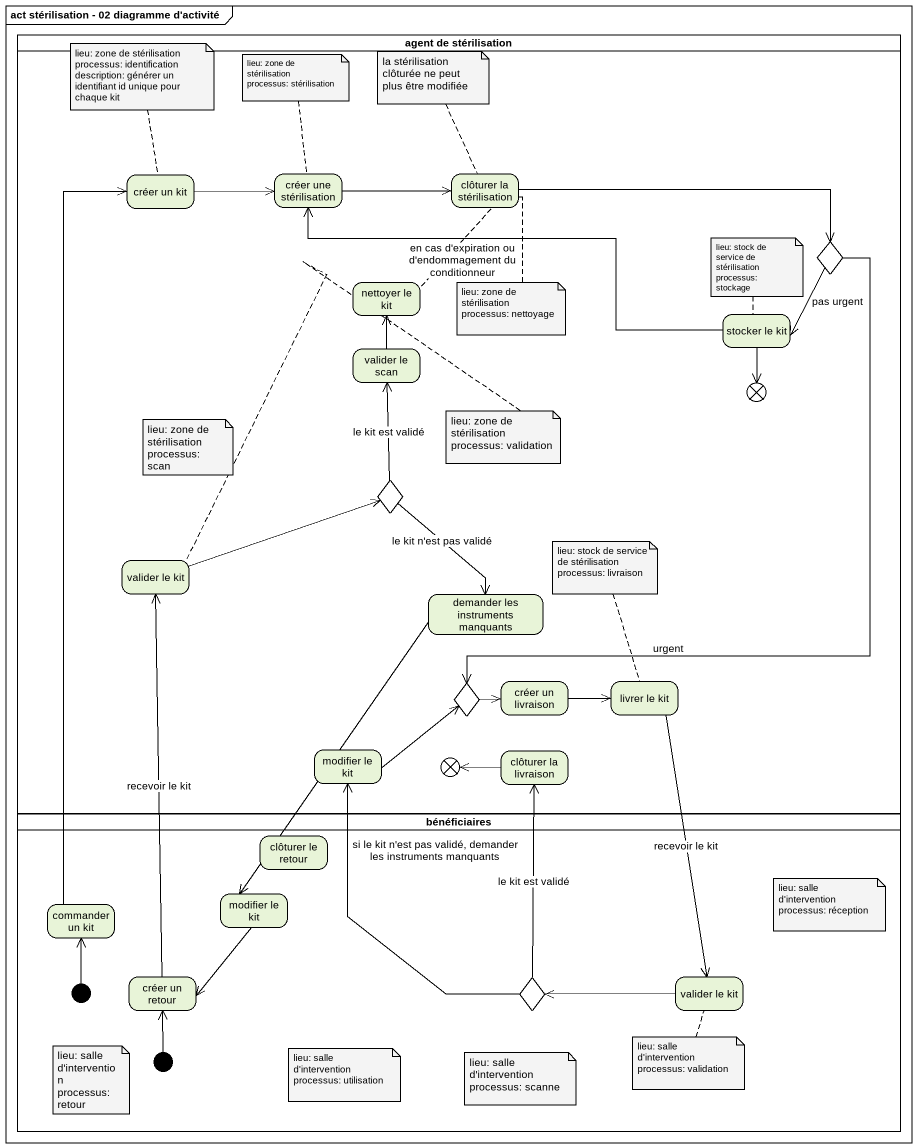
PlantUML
@startuml
mainframe act stérilisation - 02 diagramme d'activité
hide empty description
state "agent de stérilisation" as agent_de_stérilisation <<partition>> {
  state "créer un kit" as créer_un_kit
  state "créer une stérilisation" as créer_une_stérilisation
  state "clôturer la stérilisation" as clôturer_la_stérilisation
  state choice1 <<choice>>
  state "nettoyer le kit" as nettoyer_le_kit
  state "stocker le kit" as stocker_le_kit
  state "valider le scan" as valider_le_scan
  state flowfinal1 <<end>>
  state choice2 <<choice>>
  state "valider le kit" as valider_le_kit
  state "demander les instruments manquants" as demander_les_instruments
  state choice3 <<choice>>
  state "créer un livraison" as créer_un_livraison
  state "livrer le kit" as livrer_le_kit
  state "modifier le kit" as modifier_le_kit
  state flowfinal2 <<end>>
  state "clôturer la livraison" as clôturer_la_livraison
}
state bénéficiaires <<partition>> {
  state "clôturer le retour" as clôturer_le_retour
  state "modifier le kit" as modifier_le_kit_2
  state "commander un kit" as commander_un_kit
  state initial1 <<start>>
  state "créer un retour" as créer_un_retour
  state choice4 <<choice>>
  state "valider le kit" as valider_le_kit_2
  state initial2 <<start>>
}
créer_un_kit -right-> créer_une_stérilisation
créer_une_stérilisation -right-> clôturer_la_stérilisation
clôturer_la_stérilisation -right-> choice1
choice1 --> stocker_le_kit : pas urgent
choice1 --> choice3 : urgent
stocker_le_kit -left-> créer_une_stérilisation : en cas d'expiration ou d'endommagement du conditionneur
stocker_le_kit --> flowfinal1
valider_le_scan -up-> nettoyer_le_kit
choice2 -up-> valider_le_scan : le kit est validé
choice2 --> demander_les_instruments : le kit n'est pas validé
valider_le_kit -right-> choice2
demander_les_instruments --> modifier_le_kit_2
choice3 -right-> créer_un_livraison
créer_un_livraison -right-> livrer_le_kit
livrer_le_kit --> valider_le_kit_2 : recevoir le kit
modifier_le_kit -right-> choice3
clôturer_la_livraison -left-> flowfinal2
modifier_le_kit_2 --> créer_un_retour
commander_un_kit -up-> créer_un_kit
initial1 -up-> commander_un_kit
créer_un_retour -up-> valider_le_kit : recevoir le kit
choice4 -up-> modifier_le_kit : si le kit n'est pas validé, demander les instruments manquants
choice4 -up-> clôturer_la_livraison : le kit est validé
valider_le_kit_2 -left-> choice4
initial2 -up-> créer_un_retour
note top of créer_un_kit
  lieu: zone de stérilisation
  processus: identification
  description: générer un identifiant id unique pour chaque kit
end note
note top of créer_une_stérilisation
  lieu: zone de stérilisation
  processus: stérilisation
end note
note top of clôturer_la_stérilisation : la stérilisation clôturée ne peut plus être modifiée
note top of stocker_le_kit
  lieu: stock de service de stérilisation
  processus: stockage
end note
note right of nettoyer_le_kit
  lieu: zone de stérilisation
  processus: nettoyage
end note
note as N6
  lieu: zone de stérilisation
  processus: scan
end note
note right of valider_le_kit
  lieu: zone de stérilisation
  processus: validation
end note
note top of livrer_le_kit
  lieu: stock de service de stérilisation
  processus: livraison
end note
note as N9
  lieu: salle d'intervention
  processus: réception
end note
note as N10
  lieu: salle d'intervention
  processus: retour
end note
note as N11
  lieu: salle d'intervention
  processus: utilisation
end note
note as N12
  lieu: salle d'intervention
  processus: scanne
end note
note bottom of valider_le_kit_2
  lieu: salle d'intervention
  processus: validation
end note
@enduml
